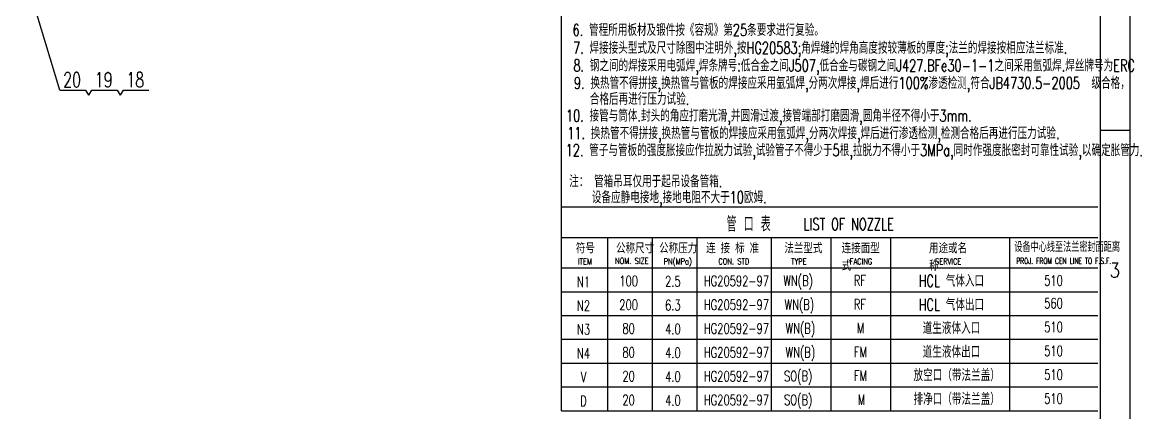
# Model space of a CAD drawing. Header units: millimetres. Extents: x -1044 to 22870, y -8556 to -3804.
# Drawn here: x 2709 to 5684, y -6940 to -5890 of the extents above; entities that cross this region are included whole.
import ezdxf
from ezdxf.enums import TextEntityAlignment as Align

# ---------------------------------------------------------------- set-up
doc = ezdxf.new("R2010")
doc.units = ezdxf.units.MM
doc.header["$LTSCALE"] = 80
doc.linetypes.add('DIVIDE-M', pattern=[39, 30, -3, 0, -3, 0, -3])
for name, color, linetype in [('CDR_DWG1', 4, 'Continuous'), ('CDR_DWG4', 3, 'DIVIDE-M'), ('CDR_TEXT', 7, 'Continuous'), ('尺寸线', 7, 'Continuous'), ('尺寸线层', 7, 'Continuous'), ('标注线', 7, 'Continuous'), ('轮廓线', 4, 'Continuous')]:
    doc.layers.add(name, color=color, linetype=linetype)
doc.styles.add('HZ', font='ROMANS.shx', dxfattribs={"width": 0.7, "height": 3, "bigfont": 'HZ.shx'})

# ---------------------------------------------------------------- blocks, each defined once
blk = doc.blocks.new('A$C1B375470')
for p, q in [((15138, 10692), (15138, 5346)), ((15138, 5346), (15138, 0))]:
    blk.add_line(p, q)
at = {"layer": 'CDR_DWG1', "color": 4}
blk.add_line((14958, 10512), (14958, 180), dxfattribs=at)
at = {"layer": 'CDR_DWG4', "linetype": 'Continuous'}
blk.add_line((14958, 5346), (15138, 5346), dxfattribs=at)
at = {"layer": 'CDR_TEXT', "style": 'HZ', "width": 0.8}
blk.add_text('3', height=90, dxfattribs=at).set_placement((15046.9, 4454.2), align=Align.CENTER)

msp = doc.modelspace()

# ---------------------------------------------------------------- linework, layer by layer
at = {"ltscale": 0.3}
msp.add_line((2809.88, -6072.61), (2683.98, -5657.7), dxfattribs=at)
at = {"layer": 'CDR_DWG1', "ltscale": 0.001}
msp.add_line((4157.33, -6934.44), (4157.33, -3884.28), dxfattribs=at)
at = {"layer": 'CDR_DWG1'}
for p, q in [((5597.33, -6387.53), (4157.33, -6387.53)), ((4157.33, -6468.44), (5597.33, -6468.44))]:
    msp.add_line(p, q, dxfattribs=at)
at = {"layer": '尺寸线层'}
for p, q in [((2809.88, -6072.61), (2879.09, -6072.61)), ((2879.09, -6072.61), (2886.92, -6086.16)), ((2894.74, -6072.61), (2886.92, -6086.16)), ((2894.74, -6072.61), (2963.95, -6072.61)), ((2963.95, -6072.61), (2971.77, -6086.16)), ((2979.59, -6072.61), (2971.77, -6086.16)), ((2979.59, -6072.61), (3048.81, -6072.61))]:
    msp.add_line(p, q, dxfattribs=at)
at = {"layer": '标注线'}
for p, q in [((4280.54, -6468.44), (4280.54, -6934.44)), ((4400.54, -6468.44), (4400.54, -6934.44)), ((4520.54, -6468.44), (4520.54, -6934.44)), ((4720.54, -6468.44), (4720.54, -6934.44)), ((4880.54, -6468.44), (4880.54, -6934.44)), ((5040.54, -6468.44), (5040.54, -6934.44)), ((5360.54, -6468.44), (5360.54, -6934.44)), ((4157.33, -6550.44), (5597.33, -6550.44)), ((4157.33, -6614.44), (5597.33, -6614.44)), ((4157.33, -6678.44), (5597.33, -6678.44)), ((4157.33, -6742.44), (5597.33, -6742.44)), ((4157.33, -6806.44), (5597.33, -6806.44)), ((4157.33, -6870.44), (5597.33, -6870.44))]:
    msp.add_line(p, q, dxfattribs=at)
at = {"layer": '轮廓线'}
msp.add_line((4157.33, -6934.44), (5597.33, -6934.44), dxfattribs=at)

# ---------------------------------------------------------------- block references
at = {"layer": '尺寸线层', "xscale": 0.4444439999992937, "yscale": 0.444444000000658, "zscale": 0.444444000000034}
msp.add_blockref('A$C1B375470', (-1044.38, -8556.27), dxfattribs=at)

# ---------------------------------------------------------------- texts
at = {"layer": 'CDR_DWG1', "lineweight": 0, "style": 'HZ', "width": 0.7}
for s, p in [('20', (2818.67, -6065.04)), ('19', (2903.53, -6065.04)), ('18', (2988.38, -6065.04))]:
    msp.add_text(s, height=40, dxfattribs=at).set_placement(p)
at = {"layer": '尺寸线', "style": 'HZ', "width": 0.7}
for s, p in [('6. 管程所用板材及锻件按《容规》第25条要求进行复验。', (4186.89, -5927.24)), ('7. 焊接接头型式及尺寸除图中注明外,按HG20583;角焊缝的焊角高度按较薄板的厚度;法兰的焊接按相应法兰标准.', (4188.19, -5975.29)), ('8. 钢之间的焊接采用电弧焊,焊条牌号:低合金之间J507,低合金与碳钢之间J427.BFe30-1-1之间采用氩弧焊.焊丝牌号为ERCuNi.', (4188.97, -6022.73)), ('9. 换热管不得拼接,换热管与管板的焊接应采用氩弧焊,分两次焊接,焊后进行100%渗透检测,符合JB4730.5-2005  级合格，', (4190.59, -6069.67)), ('合格后再进行压力试验.', (4233.25, -6112.6)), ('10. 接管与筒体.封头的角应打磨光滑,并圆滑过渡,接管端部打磨圆滑,圆角半径不得小于3mm.', (4169, -6157.43)), ('11. 换热管不得拼接,换热管与管板的焊接应采用氩弧焊,分两次焊接,焊后进行渗透检测,检测合格后再进行压力试验.', (4172.55, -6204.55)), ('12. 管子与管板的强度胀接应作拉脱力试验,试验管子不得少于5根,拉脱力不得小于3MPa,同时作强度胀密封可靠性试验,以确定胀管力.', (4168.23, -6250.3)), ('注： 管箱吊耳仅用于起吊设备管箱.', (4177.86, -6333.92)), ('设备应静电接地,接地电阻不大于10欧姆.', (4238.68, -6376.83))]:
    msp.add_text(s, height=32, dxfattribs=at).set_placement(p)
at = {"layer": '标注线', "style": 'HZ'}
for s, height, width, p in [('设备中心线至法兰密封面距离', 28, 0.6, (5373.32, -6508)), ('NOM. SIZE', 16, 0.7, (4301.09, -6539.83)), ('PROJ. FROM CEN LINE TO F.S.F.', 16, 0.6, (5378.56, -6539.83)), ('RF', 27.893, 0.7, (4942.39, -6598.36)), ('HCL 气体入口', 32, 0.7, (5116.19, -6601.41)), ('HCL 气体出口', 32, 0.7, (5116.19, -6665.41)), ('RF', 27.893, 0.7, (4942.39, -6662.36)), ('道生液体入口', 32, 0.7, (5127.29, -6728.11)), ('M', 27.89, 0.7, (4950.23, -6726.36)), ('FM', 27.893, 0.7, (4942.39, -6790.36)), ('道生液体出口', 32, 0.7, (5127.29, -6792.11)), ('FM', 27.893, 0.7, (4942.39, -6854.36)), ('放空口（带法兰盖）', 32, 0.7, (5102.62, -6854.82)), ('M', 27.89, 0.7, (4952.84, -6918.36)), ('排净口（带法兰盖）', 32, 0.7, (5102.62, -6918.81))]:
    msp.add_text(s, height=height, dxfattribs=dict(at, width=width)).set_placement(p)
at = {"layer": '标注线', "style": 'HZ', "width": 0.7}
for s, height, p in [('N1', 27.893, (4216.45, -6601.88)), ('100', 27.893, (4337.46, -6599.64)), ('2.5', 27.893, (4456.29, -6600.62)), ('HG20592-97', 27.893, (4626.95, -6599.5)), ('WN(B)', 27.893, (4792.92, -6599.13)), ('510', 27.893, (5478.67, -6598.51)), ('WN(B)', 27.893, (4796.13, -6663.13)), ('560', 27.893, (5478.67, -6659.55)), ('N2', 27.893, (4216.45, -6665.88)), ('200', 27.893, (4337.46, -6663.64)), ('6.3', 27.893, (4456.29, -6664.62)), ('HG20592-97', 27.893, (4626.95, -6663.5)), ('N3', 27.893, (4216.45, -6729.88)), ('80', 27.893, (4337.46, -6727.64)), ('4.0', 27.893, (4456.29, -6728.62)), ('HG20592-97', 27.893, (4626.95, -6727.5)), ('WN(B)', 27.893, (4798.9, -6727.13)), ('510', 27.893, (5478.67, -6723.55)), ('N4', 27.893, (4216.45, -6793.88)), ('80', 27.893, (4337.46, -6791.64)), ('4.0', 27.893, (4456.29, -6792.62)), ('HG20592-97', 27.893, (4626.95, -6791.5)), ('WN(B)', 27.893, (4798.9, -6791.13)), ('510', 27.893, (5478.67, -6787.55)), ('V', 27.89, (4216.45, -6857.88)), ('20', 27.893, (4337.46, -6855.64)), ('4.0', 27.893, (4456.29, -6856.62)), ('HG20592-97', 27.893, (4626.95, -6855.5)), ('SO(B)', 27.893, (4792.92, -6855.13)), ('510', 27.893, (5478.67, -6851.55)), ('D', 27.89, (4216.45, -6921.88)), ('20', 27.893, (4337.46, -6919.64)), ('4.0', 27.893, (4456.29, -6920.62)), ('HG20592-97', 27.893, (4626.95, -6919.5)), ('SO(B)', 27.893, (4792.92, -6919.13)), ('510', 27.893, (5478.67, -6915.55))]:
    msp.add_text(s, height=height, dxfattribs=at).set_placement(p, align=Align.CENTER)
at = {"layer": '标注线', "attachment_point": 1, "style": 'HZ'}
for s, insert, char_height, width in [('管 口 表', (4600.71, -6413.02), 40, 359.9996), ('LIST OF NOZZLE', (4807.07, -6417.18), 32, 359.9996), ('符号', (4195.87, -6483.41), 28, 119.9999), ('公称尺寸', (4303.72, -6483.41), 28, 119.9999), ('公称压力', (4419.48, -6483.41), 28, 119.9999), ('连 接 标 准', (4545.62, -6483.41), 28, 234.0074), ('法兰型式', (4755.87, -6483.41), 28, 119.9999), ('连接面型式', (4909.72, -6483.41), 28, 119.9999), ('用途或名称', (5144.32, -6483.41), 28, 119.9999), ('ITEM', (4201.38, -6525.11), 16, 119.9999), ('PN(MPa)', (4431.65, -6525.11), 16, 119.9999), ('CON. STD', (4578.51, -6525.11), 16, 119.9999), ('TYPE', (4773.91, -6525.11), 16, 119.9999), ('FACING', (4931.28, -6525.11), 16, 119.9999), ('SERVICE', (5160.61, -6525.11), 16, 119.9999)]:
    msp.add_mtext(s, dxfattribs=dict(at, insert=insert, char_height=char_height, width=width))

doc.saveas('drawing.dxf')
